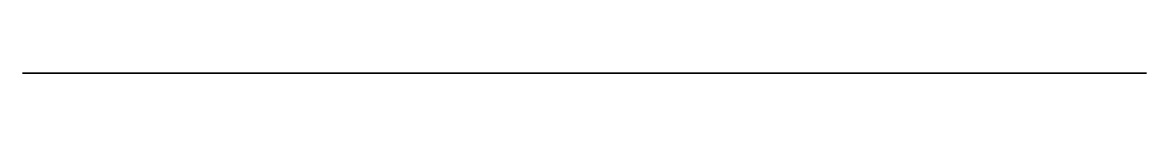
# Model space of a CAD drawing. Header units: millimetres. Extents: x 122.5 to 141.9, y 0 to 0.
import ezdxf

# ---------------------------------------------------------------- set-up
doc = ezdxf.new("R2010")
doc.units = ezdxf.units.MM
doc.layers.get('0').update_dxf_attribs({"color": 194, "true_color": 0x551cb1})

msp = doc.modelspace()

# ---------------------------------------------------------------- linework, layer by layer
at = {"color": 54, "true_color": 0x94b11b}
msp.add_polyline3d([(139.615, 0, -7.692), (139.604, 0, -7.748), (139.591, 0, -7.804), (139.575, 0, -7.86), (139.558, 0, -7.915), (139.517, 0, -8.023), (139.47, 0, -8.13), (139.417, 0, -8.234), (139.359, 0, -8.337), (139.295, 0, -8.438), (139.228, 0, -8.538), (139.082, 0, -8.735), (138.928, 0, -8.929), (138.612, 0, -9.312), (136.394, 0, -12.051), (137.947, 0, -14.941), (140.691, 0, -14.941), (140.952, 0, -14.943), (141.081, 0, -14.95), (141.208, 0, -14.962), (141.27, 0, -14.972), (141.33, 0, -14.984), (141.388, 0, -14.999), (141.445, 0, -15.018), (141.472, 0, -15.028), (141.499, 0, -15.039), (141.526, 0, -15.052), (141.551, 0, -15.065), (141.576, 0, -15.079), (141.6, 0, -15.094), (141.624, 0, -15.111), (141.647, 0, -15.128), (141.673, 0, -15.151), (141.697, 0, -15.175), (141.721, 0, -15.2), (141.742, 0, -15.226), (141.763, 0, -15.254), (141.782, 0, -15.283), (141.799, 0, -15.313), (141.815, 0, -15.344), (141.83, 0, -15.376), (141.842, 0, -15.408), (141.853, 0, -15.441), (141.862, 0, -15.474), (141.869, 0, -15.507), (141.874, 0, -15.541), (141.877, 0, -15.575), (141.878, 0, -15.609), (141.878, 0, -16.095), (141.878, 0, -112.772), (122.469, 0, -112.772), (122.469, 0, 21.778), (125.528, 0, 21.778), (129.454, 0, 12.634), (129.811, 0, 11.793), (129.88, 0, 11.586), (129.908, 0, 11.484), (129.931, 0, 11.383), (129.949, 0, 11.283), (129.96, 0, 11.184), (129.963, 0, 11.135), (129.965, 0, 11.086), (129.965, 0, 11.038), (129.962, 0, 10.99), (129.959, 0, 10.95), (129.954, 0, 10.911), (129.947, 0, 10.872), (129.939, 0, 10.834), (129.93, 0, 10.795), (129.918, 0, 10.758), (129.906, 0, 10.72), (129.892, 0, 10.684), (129.876, 0, 10.648), (129.859, 0, 10.612), (129.84, 0, 10.578), (129.82, 0, 10.544), (129.799, 0, 10.511), (129.776, 0, 10.479), (129.752, 0, 10.448), (129.726, 0, 10.418), (129.688, 0, 10.376), (129.647, 0, 10.336), (129.606, 0, 10.297), (129.562, 0, 10.26), (129.472, 0, 10.19), (129.377, 0, 10.124), (129.18, 0, 10.001), (128.977, 0, 9.886), (128.764, 0, 9.764), (128.557, 0, 9.639), (128.458, 0, 9.574), (128.363, 0, 9.507), (128.274, 0, 9.437), (128.19, 0, 9.364), (128.151, 0, 9.326), (128.114, 0, 9.287), (128.08, 0, 9.247), (128.047, 0, 9.206), (128.024, 0, 9.173), (128.002, 0, 9.14), (127.982, 0, 9.105), (127.963, 0, 9.07), (127.946, 0, 9.034), (127.931, 0, 8.998), (127.917, 0, 8.96), (127.905, 0, 8.923), (127.894, 0, 8.884), (127.885, 0, 8.845), (127.877, 0, 8.806), (127.871, 0, 8.766), (127.866, 0, 8.726), (127.863, 0, 8.686), (127.861, 0, 8.646), (127.861, 0, 8.605), (127.863, 0, 8.548), (127.868, 0, 8.491), (127.876, 0, 8.434), (127.886, 0, 8.378), (127.898, 0, 8.321), (127.913, 0, 8.265), (127.931, 0, 8.21), (127.95, 0, 8.155), (127.973, 0, 8.1), (127.998, 0, 8.046), (128.053, 0, 7.941), (128.115, 0, 7.838), (128.181, 0, 7.738), (132.434, 0, 1.979), (138.349, 0, -5.316), (138.853, 0, -5.895), (139.085, 0, -6.19), (139.192, 0, -6.338), (139.291, 0, -6.487), (139.379, 0, -6.636), (139.457, 0, -6.786), (139.492, 0, -6.861), (139.523, 0, -6.936), (139.55, 0, -7.012), (139.574, 0, -7.087), (139.594, 0, -7.162), (139.611, 0, -7.238), (139.623, 0, -7.313), (139.631, 0, -7.389), (139.634, 0, -7.464), (139.633, 0, -7.54), (139.627, 0, -7.616)], close=True, dxfattribs=at)

doc.saveas('drawing.dxf')
